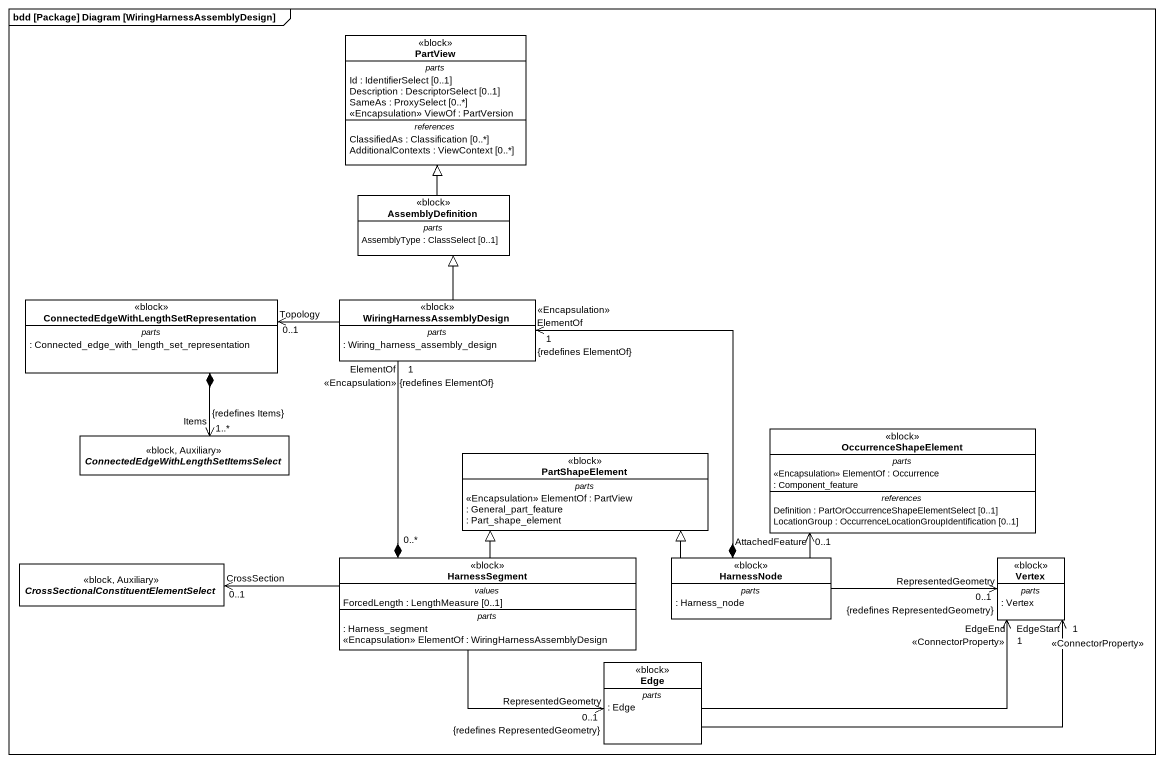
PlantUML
@startuml
mainframe bdd [Package] Diagram [WiringHarnessAssemblyDesign]
hide circle
hide empty members
class PartView <<block>> {
  -- parts --
  Id : IdentifierSelect [0..1]
  Description : DescriptorSelect [0..1]
  SameAs : ProxySelect [0..*]
  <<Encapsulation>> ViewOf : PartVersion
  -- references --
  ClassifiedAs : Classification [0..*]
  AdditionalContexts : ViewContext [0..*]
}
class AssemblyDefinition <<block>> {
  -- parts --
  AssemblyType : ClassSelect [0..1]
}
class "ConnectedEdgeWithLengthSetRepresentation" as ConnectedEdgeWithLengthSetRe <<block>> {
  -- parts --
  : Connected_edge_with_length_set_representation
}
class WiringHarnessAssemblyDesign <<block>> {
  -- parts --
  : Wiring_harness_assembly_design
}
class OccurrenceShapeElement <<block>> {
  -- parts --
  <<Encapsulation>> ElementOf : Occurrence
  : Component_feature
  -- references --
  Definition : PartOrOccurrenceShapeElementSelect [0..1]
  LocationGroup : OccurrenceLocationGroupIdentification [0..1]
}
abstract class "ConnectedEdgeWithLengthSetItemsSelect" as ConnectedEdgeWithLengthSetIt <<block, Auxiliary>>
class PartShapeElement <<block>> {
  -- parts --
  <<Encapsulation>> ElementOf : PartView
  : General_part_feature
  : Part_shape_element
}
abstract class "CrossSectionalConstituentElementSelect" as CrossSectionalConstituentEle <<block, Auxiliary>>
class HarnessSegment <<block>> {
  -- values --
  ForcedLength : LengthMeasure [0..1]
  -- parts --
  : Harness_segment
  <<Encapsulation>> ElementOf : WiringHarnessAssemblyDesign
}
class HarnessNode <<block>> {
  -- parts --
  : Harness_node
}
class Vertex <<block>> {
  -- parts --
  : Vertex
}
class Edge <<block>> {
  -- parts --
  : Edge
}
AssemblyDefinition -up-|> PartView
ConnectedEdgeWithLengthSetRe "Topology\n0..1" <-right- WiringHarnessAssemblyDesign
WiringHarnessAssemblyDesign -up-|> AssemblyDefinition
WiringHarnessAssemblyDesign "ElementOf\n<<Encapsulation>>\n1\n{redefines ElementOf}" --* "0..*" HarnessSegment
WiringHarnessAssemblyDesign "ElementOf\n<<Encapsulation>>\n1\n{redefines ElementOf}" <--* HarnessNode
OccurrenceShapeElement "AttachedFeature\n0..1" <-- HarnessNode
ConnectedEdgeWithLengthSetIt "Items\n1..*\n{redefines Items}" <-up-* ConnectedEdgeWithLengthSetRe
CrossSectionalConstituentEle "CrossSection\n0..1" <-right- HarnessSegment
HarnessSegment -up-|> PartShapeElement
HarnessNode -left-|> PartShapeElement
Vertex "RepresentedGeometry\n0..1\n{redefines RepresentedGeometry}" <-left- HarnessNode
Vertex "EdgeStart\n<<ConnectorProperty>>\n1" <-left- Edge
Vertex "EdgeEnd\n<<ConnectorProperty>>\n1" <-left- Edge
Edge "RepresentedGeometry\n0..1\n{redefines RepresentedGeometry}" <-up- HarnessSegment
@enduml
